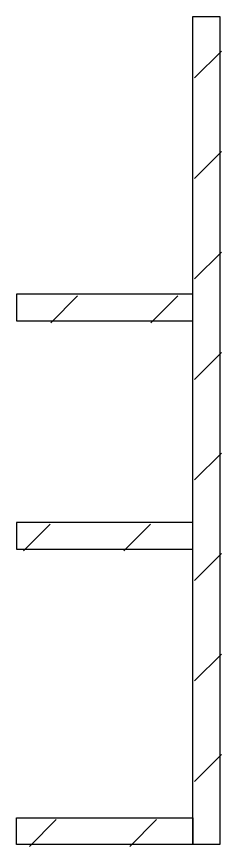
# Model space of a CAD drawing. Header units: millimetres. Extents: x -68946 to 690821, y -552984 to 293768.
# Drawn here: x 28333 to 29250, y -197878 to -194171 of the extents above; entities that cross this region are included whole.
import ezdxf

# ---------------------------------------------------------------- set-up
doc = ezdxf.new("R2010")
doc.units = ezdxf.units.MM
doc.layers.add('0) блоки', color=250, linetype='Continuous', lineweight=25)

msp = doc.modelspace()

# ---------------------------------------------------------------- hatches: boundary and pattern name
at = {"layer": '0) блоки'}
h = msp.add_hatch(dxfattribs=at)
h.set_pattern_fill('ANSI31', color=256, scale=100)
h.set_pattern_definition([(45, (-3384.8, -252553.38), (-224.5064, 224.5064), [])])
h.paths.add_polyline_path([(29130.192, -197878.3762), (28340.192, -197878.3762), (28340.192, -197758.3762), (29130.192, -197758.3762)])
h.paths.add_polyline_path([(29130.192, -196438.3757), (28340.192, -196438.3757), (28340.192, -196558.3757), (29130.192, -196558.3757)])
h.paths.add_polyline_path([(29130.192, -195418.3762), (28340.192, -195418.3762), (28340.192, -195538.3762), (29130.192, -195538.3762)])
h.paths.add_polyline_path([(29250.192, -197878.3762), (29130.192, -197878.3762), (29130.192, -194178.3768), (29250.192, -194178.3768)])

# ---------------------------------------------------------------- linework, layer by layer
for points in [[(29242.755, -197870.5293), (29122.755, -197870.5293), (29122.755, -194170.5299), (29242.755, -194170.5299)], [(29122.755, -195410.5293), (28332.755, -195410.5293), (28332.755, -195530.5293), (29122.755, -195530.5293)], [(29122.755, -196430.5288), (28332.755, -196430.5288), (28332.755, -196550.5288), (29122.755, -196550.5288)], [(29122.755, -197870.5293), (28332.755, -197870.5293), (28332.755, -197750.5293), (29122.755, -197750.5293)]]:
    msp.add_lwpolyline(points, close=True, dxfattribs=at)

doc.saveas('drawing.dxf')
